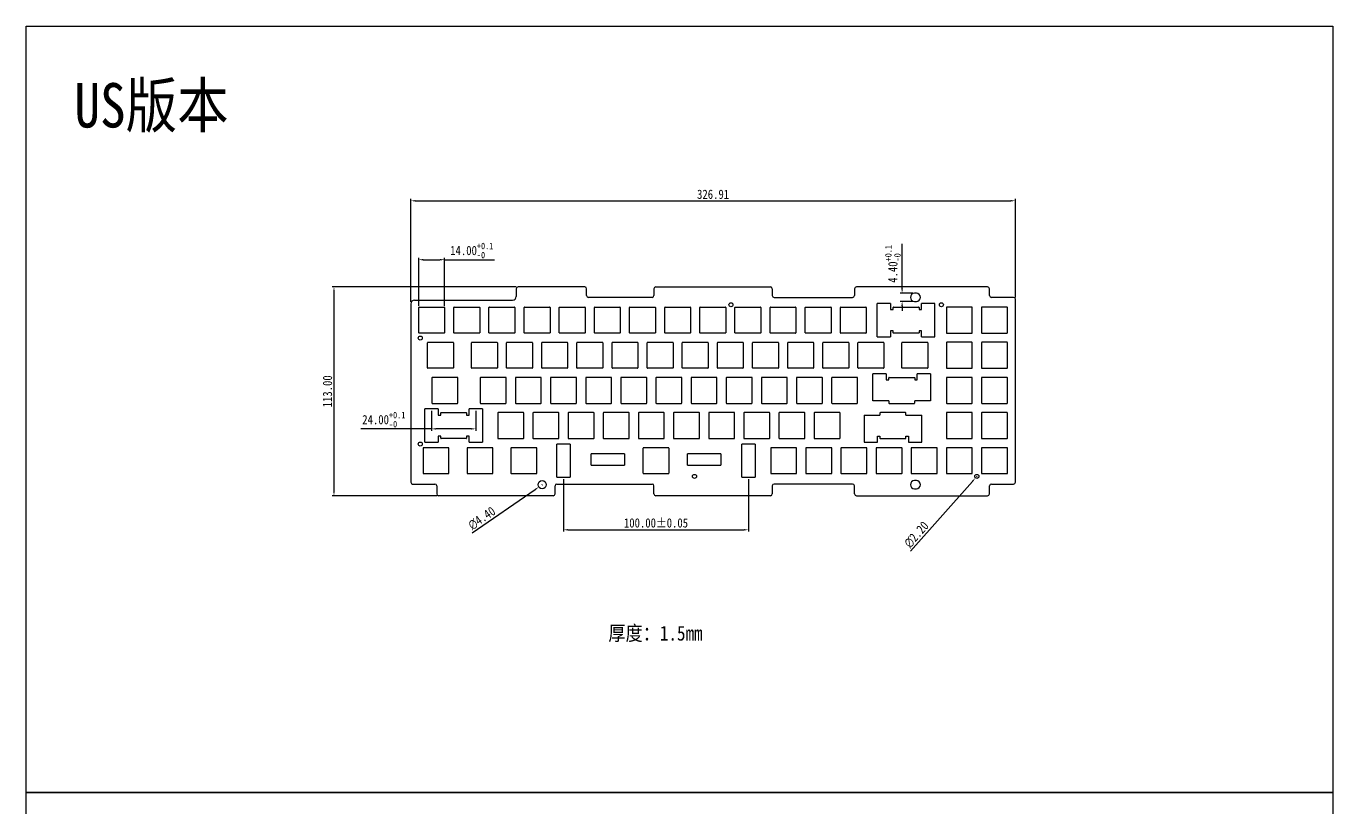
# Model space of a CAD drawing. Header units: millimetres. Extents: x -656 to 50, y -530 to 299.
# Drawn here: x -656 to 50, y -124 to 299 of the extents above; entities that cross this region are included whole.
import ezdxf

# ---------------------------------------------------------------- set-up
doc = ezdxf.new("R2010")
doc.units = ezdxf.units.MM
doc.header["$LTSCALE"] = 16.335
doc.header["$PDMODE"] = 3
doc.header["$PDSIZE"] = 8
doc.layers.get('0').update_dxf_attribs({"linetype": 'CONTINUOUS'})
doc.layers.get('Defpoints').update_dxf_attribs({"linetype": 'CONTINUOUS'})
doc.layers.add('产品图形', color=7, linetype='CONTINUOUS')
doc.layers.add('标注尺寸', color=2, linetype='CONTINUOUS')
doc.styles.get("Standard").update_dxf_attribs({"font": '', "width": 0.85, "height": 5})
doc.styles.get('STANDARD').set_extended_font_data('SimSun')
doc.dimstyles.get("Standard").update_dxf_attribs({"dimtxt": 5, "dimasz": 2.5, "dimexe": 1, "dimexo": 1, "dimgap": 1, "dimtad": 1, "dimzin": 1, "dimdsep": 46, "dimtxsty": 'STANDARD', "dimcen": 0.09, "dimadec": 0, "dimazin": 2, "dimtp": 0.01, "dimtm": 0.01, "dimtfac": 1, "dimtofl": 0, "dimtmove": 0, "dimatfit": 3, "dimfxl": 1, "dimtolj": 1, "dimarcsym": 0})

# ---------------------------------------------------------------- blocks, each defined once
blk = doc.blocks.new('*D3')
at = {"layer": 'Defpoints', "color": 0}
for p in [(-121.23, 204.61), (-448.14, 148.88), (-121.23, 151.38)]:
    blk.add_point(p, dxfattribs=at)
at = {"layer": '标注尺寸', "color": 0, "lineweight": -2}
for p, q in [((-448.14, 149.88), (-448.14, 205.61)), ((-121.23, 152.38), (-121.23, 205.61)), ((-445.64, 204.61), (-123.73, 204.61))]:
    blk.add_line(p, q, dxfattribs=at)
at = {"layer": '标注尺寸', "color": 0}
for points in [[(-445.64, 205.02), (-445.64, 204.19), (-448.14, 204.61)], [(-123.73, 205.02), (-123.73, 204.19), (-121.23, 204.61)]]:
    blk.add_solid(points, dxfattribs=at)
at = {"layer": '标注尺寸', "color": 0, "insert": (-284.68, 208.11), "char_height": 5, "attachment_point": 5}
blk.add_mtext('\\A1;326.91', dxfattribs=at)
blk = doc.blocks.new('*D4')
at = {"layer": 'Defpoints', "color": 0}
for p in [(-390.1, 158.08), (-489.67, 45.08), (-433.1, 45.08)]:
    blk.add_point(p, dxfattribs=at)
at = {"layer": '标注尺寸', "color": 0, "lineweight": -2}
for p, q in [((-391.1, 158.08), (-490.67, 158.08)), ((-489.67, 155.58), (-489.67, 47.58)), ((-434.1, 45.08), (-490.67, 45.08))]:
    blk.add_line(p, q, dxfattribs=at)
at = {"layer": '标注尺寸', "color": 0}
for points in [[(-490.09, 155.58), (-489.25, 155.58), (-489.67, 158.08)], [(-490.09, 47.58), (-489.25, 47.58), (-489.67, 45.08)]]:
    blk.add_solid(points, dxfattribs=at)
at = {"layer": '标注尺寸', "color": 0, "insert": (-493.17, 101.58), "char_height": 5, "attachment_point": 5, "rotation": 90}
blk.add_mtext('\\A1;113.00', dxfattribs=at)
blk = doc.blocks.new('*D5')
at = {"layer": 'Defpoints', "color": 0}
for p in [(-429.87, 172.74), (-443.87, 146.88), (-429.87, 146.88)]:
    blk.add_point(p, dxfattribs=at)
at = {"layer": '标注尺寸', "color": 0, "lineweight": -2}
for p, q in [((-443.87, 147.88), (-443.87, 173.74)), ((-441.37, 172.74), (-432.37, 172.74)), ((-429.87, 147.88), (-429.87, 173.74)), ((-429.87, 172.74), (-402.97, 172.74))]:
    blk.add_line(p, q, dxfattribs=at)
at = {"layer": '标注尺寸', "color": 0}
for points in [[(-441.37, 173.16), (-441.37, 172.32), (-443.87, 172.74)], [(-432.37, 173.16), (-432.37, 172.32), (-429.87, 172.74)]]:
    blk.add_solid(points, dxfattribs=at)
at = {"layer": '标注尺寸', "color": 0, "insert": (-415.17, 177.74), "char_height": 5, "attachment_point": 5}
blk.add_mtext('\\A1;14.00{\\H0.7x;\\S+0.1^ -0;}', dxfattribs=at)
blk = doc.blocks.new('*D6')
at = {"layer": 'Defpoints', "color": 0}
for p in [(-436.97, 92.08), (-412.97, 92.08), (-412.97, 81.27)]:
    blk.add_point(p, dxfattribs=at)
at = {"layer": '标注尺寸', "color": 0, "lineweight": -2}
for p, q in [((-436.97, 91.08), (-436.97, 80.27)), ((-412.97, 91.08), (-412.97, 80.27)), ((-436.97, 81.27), (-475.12, 81.27)), ((-415.47, 81.27), (-434.47, 81.27))]:
    blk.add_line(p, q, dxfattribs=at)
at = {"layer": '标注尺寸', "color": 0}
for points in [[(-434.47, 81.69), (-434.47, 80.86), (-436.97, 81.27)], [(-415.47, 81.69), (-415.47, 80.86), (-412.97, 81.27)]]:
    blk.add_solid(points, dxfattribs=at)
at = {"layer": '标注尺寸', "color": 0, "insert": (-462.73, 86.28), "char_height": 5, "attachment_point": 5}
blk.add_mtext('\\A1;24.00{\\H0.7x;\\S+0.1^ -0;}', dxfattribs=at)
blk = doc.blocks.new('*D7')
at = {"layer": 'Defpoints', "color": 0}
for p in [(-182.48, 150.18), (-175.76, 154.58), (-175.76, 150.18)]:
    blk.add_point(p, dxfattribs=at)
at = {"layer": '标注尺寸', "color": 0, "lineweight": -2}
for p, q in [((-182.48, 157.08), (-182.48, 181.41)), ((-176.76, 154.58), (-183.48, 154.58)), ((-176.76, 150.18), (-183.48, 150.18)), ((-182.48, 147.68), (-182.48, 145.18))]:
    blk.add_line(p, q, dxfattribs=at)
at = {"layer": '标注尺寸', "color": 0}
for points in [[(-182.9, 157.08), (-182.07, 157.08), (-182.48, 154.58)], [(-182.9, 147.68), (-182.07, 147.68), (-182.48, 150.18)]]:
    blk.add_solid(points, dxfattribs=at)
at = {"layer": '标注尺寸', "color": 0, "insert": (-187.49, 170.49), "char_height": 5, "attachment_point": 5, "rotation": 90}
blk.add_mtext('\\A1;4.40{\\H0.7x;\\S+0.1^ -0;}', dxfattribs=at)
blk = doc.blocks.new('*D8')
at = {"layer": 'Defpoints', "color": 0}
for p in [(-365.56, 55.08), (-265.56, 55.08), (-265.56, 26.69)]:
    blk.add_point(p, dxfattribs=at)
at = {"layer": '标注尺寸', "color": 0, "lineweight": -2}
for p, q in [((-365.56, 54.08), (-365.56, 25.69)), ((-265.56, 54.08), (-265.56, 25.69)), ((-363.06, 26.69), (-268.06, 26.69))]:
    blk.add_line(p, q, dxfattribs=at)
at = {"layer": '标注尺寸', "color": 0}
for points in [[(-363.06, 27.11), (-363.06, 26.28), (-365.56, 26.69)], [(-268.06, 27.11), (-268.06, 26.28), (-265.56, 26.69)]]:
    blk.add_solid(points, dxfattribs=at)
at = {"layer": '标注尺寸', "color": 0, "insert": (-315.56, 30.39), "char_height": 5, "attachment_point": 5}
blk.add_mtext('\\A1;100.00%%P0.05', dxfattribs=at)
blk = doc.blocks.new('*D9')
at = {"layer": 'Defpoints', "color": 0}
for p in [(-378.92, 49.83), (-375.29, 52.32)]:
    blk.add_point(p, dxfattribs=at)
at = {"layer": '标注尺寸', "color": 0, "lineweight": -2}
for p, q in [((-377.19, 51.08), (-377.01, 51.08)), ((-377.1, 50.99), (-377.1, 51.17)), ((-415.03, 25.08), (-380.98, 48.42))]:
    blk.add_line(p, q, dxfattribs=at)
at = {"layer": '标注尺寸', "color": 0}
blk.add_solid([(-381.22, 48.76), (-380.75, 48.07), (-378.92, 49.83)], dxfattribs=at)
at = {"layer": '标注尺寸', "color": 0, "insert": (-409.71, 32.97), "char_height": 5, "attachment_point": 5, "rotation": 34.42858}
blk.add_mtext('\\A1;{\\fGulim|b0|i0|c129|p0;∅}4.40', dxfattribs=at)
blk = doc.blocks.new('*D11')
at = {"layer": 'Defpoints', "color": 0}
for p in [(-142.81, 54.75), (-141.35, 56.4)]:
    blk.add_point(p, dxfattribs=at)
at = {"layer": '标注尺寸', "color": 0, "lineweight": -2}
for p, q in [((-177.98, 15.21), (-144.47, 52.88)), ((-142.17, 55.58), (-141.99, 55.58)), ((-142.08, 55.49), (-142.08, 55.67))]:
    blk.add_line(p, q, dxfattribs=at)
at = {"layer": '标注尺寸', "color": 0}
blk.add_solid([(-144.78, 53.16), (-144.16, 52.61), (-142.81, 54.75)], dxfattribs=at)
at = {"layer": '标注尺寸', "color": 0, "insert": (-174.71, 24.15), "char_height": 5, "attachment_point": 5, "rotation": 48.35363}
blk.add_mtext('\\A1;{\\fGulim|b0|i0|c129|p0;∅}2.20', dxfattribs=at)

msp = doc.modelspace()

# ---------------------------------------------------------------- linework, layer by layer
at = {"color": 7, "linetype": 'Continuous'}
for p, q in [((-391.105, 157.075), (-391.105, 152.875)), ((-354.105, 158.075), (-390.105, 158.075)), ((-353.105, 153.375), (-353.105, 157.075)), ((-316.673, 157.075), (-316.673, 153.375)), ((-315.673, 158.075), (-253.673, 158.075)), ((-252.673, 157.075), (-252.673, 153.375)), ((-208.23, 157.075), (-208.23, 153.375)), ((-136.23, 158.075), (-207.23, 158.075)), ((-135.23, 153.375), (-135.23, 157.075)), ((-448.136, 148.875), (-448.136, 52.405)), ((-446.136, 150.875), (-393.105, 150.875)), ((-317.673, 152.375), (-352.105, 152.375)), ((-251.673, 152.375), (-209.23, 152.375)), ((-188.745, 149.075), (-195.945, 149.075)), ((-195.945, 131.075), (-195.945, 149.075)), ((-188.745, 149.075), (-188.745, 145.775)), ((-174.765, 154.575), (-175.765, 154.575)), ((-175.765, 150.175), (-174.765, 150.175)), ((-164.745, 149.075), (-171.945, 149.075)), ((-171.945, 145.775), (-171.945, 149.075)), ((-164.745, 131.075), (-164.745, 149.075)), ((-122.23, 152.375), (-134.23, 152.375)), ((-121.23, 52.405), (-121.23, 151.375)), ((-443.87, 133.275), (-443.87, 146.875)), ((-443.67, 147.075), (-430.07, 147.075)), ((-429.87, 146.875), (-429.87, 133.275)), ((-424.87, 133.275), (-424.87, 146.875)), ((-424.67, 147.075), (-411.07, 147.075)), ((-410.87, 146.875), (-410.87, 133.275)), ((-405.87, 133.275), (-405.87, 146.875)), ((-405.67, 147.075), (-392.07, 147.075)), ((-391.87, 146.875), (-391.87, 133.275)), ((-386.87, 133.275), (-386.87, 146.875)), ((-386.67, 147.075), (-373.07, 147.075)), ((-372.87, 146.875), (-372.87, 133.275)), ((-367.87, 133.275), (-367.87, 146.875)), ((-367.67, 147.075), (-354.07, 147.075)), ((-353.87, 146.875), (-353.87, 133.275)), ((-348.87, 133.275), (-348.87, 146.875)), ((-348.67, 147.075), (-335.07, 147.075)), ((-334.87, 146.875), (-334.87, 133.275)), ((-329.87, 133.275), (-329.87, 146.875)), ((-329.67, 147.075), (-316.07, 147.075)), ((-315.87, 146.875), (-315.87, 133.275)), ((-310.87, 133.275), (-310.87, 146.875)), ((-310.67, 147.075), (-297.07, 147.075)), ((-296.87, 146.875), (-296.87, 133.275)), ((-291.87, 133.275), (-291.87, 146.875)), ((-291.67, 147.075), (-278.07, 147.075)), ((-277.87, 146.875), (-277.87, 133.275)), ((-272.87, 133.275), (-272.87, 146.875)), ((-272.67, 147.075), (-259.07, 147.075)), ((-258.87, 146.875), (-258.87, 133.275)), ((-253.87, 133.275), (-253.87, 146.875)), ((-253.67, 147.075), (-240.07, 147.075)), ((-239.87, 146.875), (-239.87, 133.275)), ((-234.87, 133.275), (-234.87, 146.875)), ((-234.67, 147.075), (-221.07, 147.075)), ((-220.87, 146.875), (-220.87, 133.275)), ((-215.87, 133.275), (-215.87, 146.875)), ((-215.67, 147.075), (-202.07, 147.075)), ((-201.87, 146.875), (-201.87, 133.275)), ((-188.745, 145.775), (-187.345, 145.775)), ((-187.345, 145.775), (-187.345, 146.875)), ((-187.145, 147.075), (-173.545, 147.075)), ((-173.345, 146.875), (-173.345, 145.775)), ((-173.345, 145.775), (-171.945, 145.775)), ((-158.54, 146.875), (-158.54, 133.275)), ((-144.74, 147.075), (-158.34, 147.075)), ((-144.54, 133.275), (-144.54, 146.875)), ((-139.54, 146.875), (-139.54, 133.275)), ((-125.74, 147.075), (-139.34, 147.075)), ((-125.54, 133.275), (-125.54, 146.875)), ((-187.345, 134.375), (-188.745, 134.375)), ((-188.745, 134.375), (-188.745, 131.075)), ((-187.345, 133.275), (-187.345, 134.375)), ((-171.945, 134.375), (-173.345, 134.375)), ((-173.345, 134.375), (-173.345, 133.275)), ((-171.945, 131.075), (-171.945, 134.375)), ((-430.07, 133.075), (-443.67, 133.075)), ((-439.105, 114.275), (-439.105, 127.875)), ((-438.905, 128.075), (-425.305, 128.075)), ((-425.105, 127.875), (-425.105, 114.275)), ((-411.07, 133.075), (-424.67, 133.075)), ((-415.34, 114.275), (-415.34, 127.875)), ((-415.14, 128.075), (-401.54, 128.075)), ((-392.07, 133.075), (-405.67, 133.075)), ((-401.34, 127.875), (-401.34, 114.275)), ((-396.34, 114.275), (-396.34, 127.875)), ((-396.14, 128.075), (-382.54, 128.075)), ((-373.07, 133.075), (-386.67, 133.075)), ((-382.34, 127.875), (-382.34, 114.275)), ((-377.34, 114.275), (-377.34, 127.875)), ((-377.14, 128.075), (-363.54, 128.075)), ((-354.07, 133.075), (-367.67, 133.075)), ((-363.34, 127.875), (-363.34, 114.275)), ((-358.34, 114.275), (-358.34, 127.875)), ((-358.14, 128.075), (-344.54, 128.075)), ((-335.07, 133.075), (-348.67, 133.075)), ((-344.34, 127.875), (-344.34, 114.275)), ((-339.34, 114.275), (-339.34, 127.875)), ((-339.14, 128.075), (-325.54, 128.075)), ((-316.07, 133.075), (-329.67, 133.075)), ((-325.34, 127.875), (-325.34, 114.275)), ((-320.34, 114.275), (-320.34, 127.875)), ((-320.14, 128.075), (-306.54, 128.075)), ((-297.07, 133.075), (-310.67, 133.075)), ((-306.34, 127.875), (-306.34, 114.275)), ((-301.34, 114.275), (-301.34, 127.875)), ((-301.14, 128.075), (-287.54, 128.075)), ((-278.07, 133.075), (-291.67, 133.075)), ((-287.34, 127.875), (-287.34, 114.275)), ((-282.34, 114.275), (-282.34, 127.875)), ((-282.14, 128.075), (-268.54, 128.075)), ((-259.07, 133.075), (-272.67, 133.075)), ((-268.34, 127.875), (-268.34, 114.275)), ((-263.34, 114.275), (-263.34, 127.875)), ((-263.14, 128.075), (-249.54, 128.075)), ((-240.07, 133.075), (-253.67, 133.075)), ((-249.34, 127.875), (-249.34, 114.275)), ((-244.34, 114.275), (-244.34, 127.875)), ((-244.14, 128.075), (-230.54, 128.075)), ((-221.07, 133.075), (-234.67, 133.075)), ((-230.34, 127.875), (-230.34, 114.275)), ((-225.34, 114.275), (-225.34, 127.875)), ((-225.14, 128.075), (-211.54, 128.075)), ((-202.07, 133.075), (-215.67, 133.075)), ((-211.34, 127.875), (-211.34, 114.275)), ((-206.34, 114.275), (-206.34, 127.875)), ((-206.14, 128.075), (-192.54, 128.075)), ((-195.945, 131.075), (-188.745, 131.075)), ((-192.34, 127.875), (-192.34, 114.275)), ((-173.545, 133.075), (-187.145, 133.075)), ((-182.575, 114.275), (-182.575, 127.875)), ((-182.375, 128.075), (-168.775, 128.075)), ((-171.945, 131.075), (-164.745, 131.075)), ((-168.575, 127.875), (-168.575, 114.275)), ((-158.54, 127.875), (-158.54, 114.275)), ((-158.34, 133.075), (-144.74, 133.075)), ((-144.74, 128.075), (-158.34, 128.075)), ((-144.54, 114.275), (-144.54, 127.875)), ((-139.54, 127.875), (-139.54, 114.275)), ((-139.34, 133.075), (-125.74, 133.075)), ((-125.74, 128.075), (-139.34, 128.075)), ((-125.54, 114.275), (-125.54, 127.875)), ((-425.305, 114.075), (-438.905, 114.075)), ((-401.54, 114.075), (-415.14, 114.075)), ((-382.54, 114.075), (-396.14, 114.075)), ((-363.54, 114.075), (-377.14, 114.075)), ((-344.54, 114.075), (-358.14, 114.075)), ((-325.54, 114.075), (-339.14, 114.075)), ((-306.54, 114.075), (-320.14, 114.075)), ((-287.54, 114.075), (-301.14, 114.075)), ((-268.54, 114.075), (-282.14, 114.075)), ((-249.54, 114.075), (-263.14, 114.075)), ((-230.54, 114.075), (-244.14, 114.075)), ((-211.54, 114.075), (-225.14, 114.075)), ((-192.54, 114.075), (-206.14, 114.075)), ((-168.775, 114.075), (-182.375, 114.075)), ((-158.34, 114.075), (-144.74, 114.075)), ((-139.34, 114.075), (-125.74, 114.075)), ((-436.72, 108.875), (-436.72, 95.275)), ((-422.92, 109.075), (-436.52, 109.075)), ((-422.72, 95.275), (-422.72, 108.875)), ((-410.575, 108.875), (-410.575, 95.275)), ((-396.775, 109.075), (-410.375, 109.075)), ((-396.575, 95.275), (-396.575, 108.875)), ((-391.575, 108.875), (-391.575, 95.275)), ((-377.775, 109.075), (-391.375, 109.075)), ((-377.575, 95.275), (-377.575, 108.875)), ((-372.575, 108.875), (-372.575, 95.275)), ((-358.775, 109.075), (-372.375, 109.075)), ((-358.575, 95.275), (-358.575, 108.875)), ((-353.575, 108.875), (-353.575, 95.275)), ((-339.775, 109.075), (-353.375, 109.075)), ((-339.575, 95.275), (-339.575, 108.875)), ((-334.575, 108.875), (-334.575, 95.275)), ((-320.775, 109.075), (-334.375, 109.075)), ((-320.575, 95.275), (-320.575, 108.875)), ((-315.575, 108.875), (-315.575, 95.275)), ((-301.775, 109.075), (-315.375, 109.075)), ((-301.575, 95.275), (-301.575, 108.875)), ((-296.575, 108.875), (-296.575, 95.275)), ((-282.775, 109.075), (-296.375, 109.075)), ((-282.575, 95.275), (-282.575, 108.875)), ((-277.575, 108.875), (-277.575, 95.275)), ((-263.775, 109.075), (-277.375, 109.075)), ((-263.575, 95.275), (-263.575, 108.875)), ((-258.575, 108.875), (-258.575, 95.275)), ((-244.775, 109.075), (-258.375, 109.075)), ((-244.575, 95.275), (-244.575, 108.875)), ((-239.575, 108.875), (-239.575, 95.275)), ((-225.775, 109.075), (-239.375, 109.075)), ((-225.575, 95.275), (-225.575, 108.875)), ((-220.575, 108.875), (-220.575, 95.275)), ((-206.775, 109.075), (-220.375, 109.075)), ((-206.575, 95.275), (-206.575, 108.875)), ((-191.07, 111.075), (-198.27, 111.075)), ((-198.27, 96.375), (-198.27, 111.075)), ((-191.07, 111.075), (-191.07, 107.775)), ((-191.07, 107.775), (-189.67, 107.775)), ((-189.67, 107.775), (-189.67, 108.875)), ((-189.47, 109.075), (-175.87, 109.075)), ((-175.67, 108.875), (-175.67, 107.775)), ((-175.67, 107.775), (-174.27, 107.775)), ((-167.07, 111.075), (-174.27, 111.075)), ((-174.27, 107.775), (-174.27, 111.075)), ((-167.07, 111.075), (-167.07, 96.375)), ((-158.54, 108.875), (-158.54, 95.275)), ((-144.74, 109.075), (-158.34, 109.075)), ((-144.54, 95.275), (-144.54, 108.875)), ((-139.54, 108.875), (-139.54, 95.275)), ((-125.74, 109.075), (-139.34, 109.075)), ((-125.54, 95.275), (-125.54, 108.875)), ((-440.57, 74.075), (-440.57, 92.075)), ((-433.37, 92.075), (-440.57, 92.075)), ((-436.52, 95.075), (-422.92, 95.075)), ((-433.37, 92.075), (-433.37, 88.775)), ((-416.57, 88.775), (-416.57, 92.075)), ((-409.37, 92.075), (-416.57, 92.075)), ((-410.375, 95.075), (-396.775, 95.075)), ((-409.37, 92.075), (-409.37, 74.075)), ((-391.375, 95.075), (-377.775, 95.075)), ((-372.375, 95.075), (-358.775, 95.075)), ((-353.375, 95.075), (-339.775, 95.075)), ((-334.375, 95.075), (-320.775, 95.075)), ((-315.375, 95.075), (-301.775, 95.075)), ((-296.375, 95.075), (-282.775, 95.075)), ((-277.375, 95.075), (-263.775, 95.075)), ((-258.375, 95.075), (-244.775, 95.075)), ((-239.375, 95.075), (-225.775, 95.075)), ((-220.375, 95.075), (-206.775, 95.075)), ((-189.67, 96.375), (-198.27, 96.375)), ((-189.67, 96.375), (-189.67, 95.275)), ((-189.47, 95.075), (-175.87, 95.075)), ((-167.07, 96.375), (-175.67, 96.375)), ((-175.67, 95.275), (-175.67, 96.375)), ((-158.34, 95.075), (-144.74, 95.075)), ((-139.34, 95.075), (-125.74, 95.075)), ((-433.37, 88.775), (-431.97, 88.775)), ((-431.97, 88.775), (-431.97, 89.875)), ((-431.77, 90.075), (-418.17, 90.075)), ((-417.97, 89.875), (-417.97, 88.775)), ((-417.97, 88.775), (-416.57, 88.775)), ((-401.065, 89.875), (-401.065, 76.275)), ((-387.265, 90.075), (-400.865, 90.075)), ((-387.065, 76.275), (-387.065, 89.875)), ((-382.065, 89.875), (-382.065, 76.275)), ((-368.265, 90.075), (-381.865, 90.075)), ((-368.065, 76.275), (-368.065, 89.875)), ((-363.065, 89.875), (-363.065, 76.275)), ((-349.265, 90.075), (-362.865, 90.075)), ((-349.065, 76.275), (-349.065, 89.875)), ((-344.065, 89.875), (-344.065, 76.275)), ((-330.265, 90.075), (-343.865, 90.075)), ((-330.065, 76.275), (-330.065, 89.875)), ((-325.065, 89.875), (-325.065, 76.275)), ((-311.265, 90.075), (-324.865, 90.075)), ((-311.065, 76.275), (-311.065, 89.875)), ((-306.065, 89.875), (-306.065, 76.275)), ((-292.265, 90.075), (-305.865, 90.075)), ((-292.065, 76.275), (-292.065, 89.875)), ((-287.065, 89.875), (-287.065, 76.275)), ((-273.265, 90.075), (-286.865, 90.075)), ((-273.065, 76.275), (-273.065, 89.875)), ((-268.065, 89.875), (-268.065, 76.275)), ((-254.265, 90.075), (-267.865, 90.075)), ((-254.065, 76.275), (-254.065, 89.875)), ((-249.065, 89.875), (-249.065, 76.275)), ((-235.265, 90.075), (-248.865, 90.075)), ((-235.065, 76.275), (-235.065, 89.875)), ((-230.065, 89.875), (-230.065, 76.275)), ((-216.265, 90.075), (-229.865, 90.075)), ((-216.065, 76.275), (-216.065, 89.875)), ((-203.04, 88.775), (-194.44, 88.775)), ((-203.04, 88.775), (-203.04, 74.075)), ((-194.44, 89.875), (-194.44, 88.775)), ((-180.64, 90.075), (-194.24, 90.075)), ((-180.44, 88.775), (-180.44, 89.875)), ((-180.44, 88.775), (-171.84, 88.775)), ((-171.84, 74.075), (-171.84, 88.775)), ((-158.54, 89.875), (-158.54, 76.275)), ((-144.74, 90.075), (-158.34, 90.075)), ((-144.54, 76.275), (-144.54, 89.875)), ((-139.54, 89.875), (-139.54, 76.275)), ((-125.74, 90.075), (-139.34, 90.075)), ((-125.54, 76.275), (-125.54, 89.875)), ((-441.5, 70.875), (-441.5, 57.275)), ((-427.7, 71.075), (-441.3, 71.075)), ((-440.57, 74.075), (-433.37, 74.075)), ((-433.37, 77.375), (-433.37, 74.075)), ((-431.97, 77.375), (-433.37, 77.375)), ((-431.97, 76.275), (-431.97, 77.375)), ((-418.17, 76.075), (-431.77, 76.075)), ((-427.5, 57.275), (-427.5, 70.875)), ((-417.97, 77.375), (-417.97, 76.275)), ((-416.57, 77.375), (-417.97, 77.375)), ((-417.735, 70.875), (-417.735, 57.275)), ((-403.935, 71.075), (-417.535, 71.075)), ((-416.57, 74.075), (-416.57, 77.375)), ((-416.57, 74.075), (-409.37, 74.075)), ((-403.735, 57.275), (-403.735, 70.875)), ((-400.865, 76.075), (-387.265, 76.075)), ((-393.97, 70.875), (-393.97, 57.275)), ((-380.17, 71.075), (-393.77, 71.075)), ((-381.865, 76.075), (-368.265, 76.075)), ((-379.97, 57.275), (-379.97, 70.875)), ((-369.165, 55.075), (-369.165, 73.075)), ((-361.965, 73.075), (-369.165, 73.075)), ((-362.865, 76.075), (-349.265, 76.075)), ((-361.965, 73.075), (-361.965, 55.075)), ((-343.865, 76.075), (-330.265, 76.075)), ((-324.865, 76.075), (-311.265, 76.075)), ((-322.565, 57.275), (-322.565, 70.875)), ((-308.765, 71.075), (-322.365, 71.075)), ((-308.565, 70.875), (-308.565, 57.275)), ((-305.865, 76.075), (-292.265, 76.075)), ((-286.865, 76.075), (-273.265, 76.075)), ((-261.965, 73.075), (-269.165, 73.075)), ((-269.165, 55.075), (-269.165, 73.075)), ((-267.865, 76.075), (-254.265, 76.075)), ((-261.965, 73.075), (-261.965, 55.075)), ((-253.54, 70.875), (-253.54, 57.275)), ((-239.74, 71.075), (-253.34, 71.075)), ((-248.865, 76.075), (-235.265, 76.075)), ((-239.54, 57.275), (-239.54, 70.875)), ((-234.54, 70.875), (-234.54, 57.275)), ((-220.74, 71.075), (-234.34, 71.075)), ((-229.865, 76.075), (-216.265, 76.075)), ((-220.54, 57.275), (-220.54, 70.875)), ((-215.54, 70.875), (-215.54, 57.275)), ((-201.74, 71.075), (-215.34, 71.075)), ((-203.04, 74.075), (-195.84, 74.075)), ((-201.54, 57.275), (-201.54, 70.875)), ((-196.54, 70.875), (-196.54, 57.275)), ((-182.74, 71.075), (-196.34, 71.075)), ((-195.84, 77.375), (-194.44, 77.375)), ((-195.84, 74.075), (-195.84, 77.375)), ((-194.44, 77.375), (-194.44, 76.275)), ((-194.24, 76.075), (-180.64, 76.075)), ((-182.54, 57.275), (-182.54, 70.875)), ((-180.44, 77.375), (-179.04, 77.375)), ((-180.44, 76.275), (-180.44, 77.375)), ((-179.04, 77.375), (-179.04, 74.075)), ((-179.04, 74.075), (-171.84, 74.075)), ((-177.54, 70.875), (-177.54, 57.275)), ((-163.74, 71.075), (-177.34, 71.075)), ((-163.54, 57.275), (-163.54, 70.875)), ((-158.54, 70.875), (-158.54, 57.275)), ((-158.34, 76.075), (-144.74, 76.075)), ((-144.74, 71.075), (-158.34, 71.075)), ((-144.54, 57.275), (-144.54, 70.875)), ((-139.54, 70.875), (-139.54, 57.275)), ((-139.34, 76.075), (-125.74, 76.075)), ((-125.74, 71.075), (-139.34, 71.075)), ((-125.54, 57.275), (-125.54, 70.875)), ((-350.565, 61.575), (-350.565, 67.825)), ((-332.565, 67.825), (-350.565, 67.825)), ((-332.565, 67.825), (-332.565, 61.575)), ((-280.565, 67.825), (-298.565, 67.825)), ((-298.565, 61.575), (-298.565, 67.825)), ((-280.565, 67.825), (-280.565, 61.575)), ((-441.3, 57.075), (-427.7, 57.075)), ((-417.535, 57.075), (-403.935, 57.075)), ((-393.77, 57.075), (-380.17, 57.075)), ((-350.565, 61.575), (-332.565, 61.575)), ((-322.365, 57.075), (-308.765, 57.075)), ((-298.565, 61.575), (-280.565, 61.575)), ((-253.34, 57.075), (-239.74, 57.075)), ((-234.34, 57.075), (-220.74, 57.075)), ((-215.34, 57.075), (-201.74, 57.075)), ((-196.34, 57.075), (-182.74, 57.075)), ((-177.34, 57.075), (-163.74, 57.075)), ((-158.34, 57.075), (-144.74, 57.075)), ((-139.34, 57.075), (-125.74, 57.075)), ((-447.136, 51.405), (-435.105, 51.405)), ((-434.105, 50.405), (-434.105, 46.075)), ((-370.105, 46.075), (-370.105, 50.405)), ((-369.165, 55.075), (-361.965, 55.075)), ((-369.105, 51.405), (-317.673, 51.405)), ((-316.673, 46.075), (-316.673, 50.405)), ((-269.165, 55.075), (-261.965, 55.075)), ((-252.673, 50.405), (-252.673, 46.075)), ((-209.23, 51.405), (-251.673, 51.405)), ((-208.23, 46.075), (-208.23, 50.405)), ((-174.765, 53.275), (-175.765, 53.275)), ((-135.23, 46.075), (-135.23, 50.405)), ((-134.23, 51.405), (-122.23, 51.405)), ((-371.105, 45.075), (-433.105, 45.075)), ((-253.673, 45.075), (-315.673, 45.075)), ((-207.23, 45.075), (-136.23, 45.075)), ((-175.765, 48.875), (-174.765, 48.875))]:
    msp.add_line(p, q, dxfattribs=at)
msp.add_circle((-377.105, 51.075), 2.2, dxfattribs=at)
for centre, radius, start, end in [((-390.105, 157.075), 1, 90, 180), ((-354.105, 157.075), 1, 0, 90), ((-315.673, 157.075), 1, 90, 180), ((-253.673, 157.075), 1, 0, 90), ((-207.23, 157.075), 1, 90, 180), ((-136.23, 157.075), 1, 0, 90), ((-446.136, 148.875), 2, 90, 180), ((-393.105, 152.875), 2, 270, 0), ((-352.105, 153.375), 1, 180, 270), ((-317.673, 153.375), 1, 270, 0), ((-251.673, 153.375), 1, 180, 270), ((-209.23, 153.375), 1, 270, 0), ((-175.765, 152.375), 2.2, 90, 270), ((-174.765, 152.375), 2.2, 270, 90), ((-134.23, 153.375), 1, 180, 270), ((-122.23, 151.375), 1, 0, 90), ((-443.67, 146.875), 0.2, 90, 180), ((-430.07, 146.875), 0.2, 0, 90), ((-424.67, 146.875), 0.2, 90, 180.000001), ((-411.07, 146.875), 0.2, 359.999994, 90), ((-405.67, 146.875), 0.2, 90, 180), ((-392.07, 146.875), 0.2, 360, 90), ((-386.67, 146.875), 0.2, 90, 180.000001), ((-373.07, 146.875), 0.2, 360, 90), ((-367.67, 146.875), 0.2, 90, 180.000001), ((-354.07, 146.875), 0.2, 359.999994, 90), ((-348.67, 146.875), 0.2, 90, 180), ((-335.07, 146.875), 0.2, 360, 90), ((-329.67, 146.875), 0.2, 90, 180.000001), ((-316.07, 146.875), 0.2, 360, 90), ((-310.67, 146.875), 0.2, 90, 180), ((-297.07, 146.875), 0.2, 359.999994, 90), ((-291.67, 146.875), 0.2, 90, 180), ((-278.07, 146.875), 0.2, 0, 90), ((-272.67, 146.875), 0.2, 90, 180.000001), ((-259.07, 146.875), 0.2, 359.999994, 90), ((-253.67, 146.875), 0.2, 90, 180), ((-240.07, 146.875), 0.2, 359.999994, 90), ((-234.67, 146.875), 0.2, 90, 180), ((-221.07, 146.875), 0.2, 0, 90), ((-215.67, 146.875), 0.2, 90, 180.000001), ((-202.07, 146.875), 0.2, 359.999994, 90), ((-187.145, 146.875), 0.2, 90, 180), ((-173.545, 146.875), 0.2, 0, 90), ((-158.34, 146.875), 0.2, 90, 180.000004), ((-144.74, 146.875), 0.2, 359.999991, 90), ((-139.34, 146.875), 0.2, 90, 180.000004), ((-125.74, 146.875), 0.2, 359.999991, 90), ((-443.67, 133.275), 0.2, 180, 270), ((-438.905, 127.875), 0.2, 89.99999, 180), ((-430.07, 133.275), 0.2, 270, 360), ((-425.305, 127.875), 0.2, 360, 90.000007), ((-424.67, 133.275), 0.2, 179.999994, 270), ((-415.14, 127.875), 0.2, 89.99999, 180.000001), ((-411.07, 133.275), 0.2, 270, 0.000001), ((-405.67, 133.275), 0.2, 180, 270), ((-401.54, 127.875), 0.2, 359.999994, 90.000007), ((-396.14, 127.875), 0.2, 89.99999, 180), ((-392.07, 133.275), 0.2, 270, 0), ((-386.67, 133.275), 0.2, 179.999994, 270), ((-382.54, 127.875), 0.2, 0, 90.000007), ((-377.14, 127.875), 0.2, 89.99999, 180.000001), ((-373.07, 133.275), 0.2, 270, 0), ((-367.67, 133.275), 0.2, 179.999994, 270), ((-363.54, 127.875), 0.2, 360, 90.000007), ((-358.14, 127.875), 0.2, 89.99999, 180.000001), ((-354.07, 133.275), 0.2, 270, 0.000001), ((-348.67, 133.275), 0.2, 180, 270), ((-344.54, 127.875), 0.2, 359.999994, 90.000007), ((-339.14, 127.875), 0.2, 89.99999, 180), ((-335.07, 133.275), 0.2, 270, 0), ((-329.67, 133.275), 0.2, 179.999994, 270), ((-325.54, 127.875), 0.2, 360, 90.000007), ((-320.14, 127.875), 0.2, 89.99999, 180.000001), ((-316.07, 133.275), 0.2, 270, 0), ((-310.67, 133.275), 0.2, 180, 270), ((-306.54, 127.875), 0.2, 359.999994, 90.000007), ((-301.14, 127.875), 0.2, 89.99999, 180), ((-297.07, 133.275), 0.2, 270, 0.000001), ((-291.67, 133.275), 0.2, 180, 270), ((-287.54, 127.875), 0.2, 359.999994, 90.000007), ((-282.14, 127.875), 0.2, 89.99999, 180), ((-278.07, 133.275), 0.2, 270, 0), ((-272.67, 133.275), 0.2, 179.999994, 270), ((-268.54, 127.875), 0.2, 0, 90.000007), ((-263.14, 127.875), 0.2, 89.99999, 180.000001), ((-259.07, 133.275), 0.2, 270, 0.000001), ((-253.67, 133.275), 0.2, 180, 270), ((-249.54, 127.875), 0.2, 359.999994, 90.000007), ((-244.14, 127.875), 0.2, 89.99999, 180), ((-240.07, 133.275), 0.2, 270, 0.000001), ((-234.67, 133.275), 0.2, 180, 270), ((-230.54, 127.875), 0.2, 0, 90.000007), ((-225.14, 127.875), 0.2, 89.99999, 180.000001), ((-221.07, 133.275), 0.2, 270, 0), ((-215.67, 133.275), 0.2, 179.999994, 270), ((-211.54, 127.875), 0.2, 0, 90.000007), ((-206.14, 127.875), 0.2, 89.99999, 180.000001), ((-202.07, 133.275), 0.2, 270, 0.000001), ((-192.54, 127.875), 0.2, 359.999994, 90.000007), ((-187.145, 133.275), 0.2, 180, 270), ((-182.375, 127.875), 0.2, 89.99999, 180), ((-173.545, 133.275), 0.2, 270, 0), ((-168.775, 127.875), 0.2, 0, 90.000007), ((-158.34, 133.275), 0.2, 179.999991, 270), ((-158.34, 127.875), 0.2, 90, 180.000004), ((-144.74, 133.275), 0.2, 270, 0.000004), ((-144.74, 127.875), 0.2, 359.999991, 90), ((-139.34, 133.275), 0.2, 179.999991, 270), ((-139.34, 127.875), 0.2, 90, 180.000004), ((-125.74, 133.275), 0.2, 270, 0.000004), ((-125.74, 127.875), 0.2, 359.999991, 90), ((-438.905, 114.275), 0.2, 180, 270.000011), ((-425.305, 114.275), 0.2, 269.999988, 0), ((-415.14, 114.275), 0.2, 179.999994, 270.000011), ((-401.54, 114.275), 0.2, 269.999988, 0.000001), ((-396.14, 114.275), 0.2, 180, 270.000011), ((-382.54, 114.275), 0.2, 269.999988, 360), ((-377.14, 114.275), 0.2, 179.999994, 270.000011), ((-363.54, 114.275), 0.2, 269.999988, 0), ((-358.14, 114.275), 0.2, 179.999994, 270.000011), ((-344.54, 114.275), 0.2, 269.999988, 0.000001), ((-339.14, 114.275), 0.2, 180, 270.000011), ((-325.54, 114.275), 0.2, 269.999988, 0), ((-320.14, 114.275), 0.2, 179.999994, 270.000011), ((-306.54, 114.275), 0.2, 269.999988, 0.000001), ((-301.14, 114.275), 0.2, 180, 270.000011), ((-287.54, 114.275), 0.2, 269.999988, 0.000001), ((-282.14, 114.275), 0.2, 180, 270.000011), ((-268.54, 114.275), 0.2, 269.999988, 0), ((-263.14, 114.275), 0.2, 179.999994, 270.000011), ((-249.54, 114.275), 0.2, 269.999988, 0.000001), ((-244.14, 114.275), 0.2, 180, 270.000011), ((-230.54, 114.275), 0.2, 269.999988, 0), ((-225.14, 114.275), 0.2, 179.999994, 270.000011), ((-211.54, 114.275), 0.2, 269.999988, 0), ((-206.14, 114.275), 0.2, 179.999994, 270.000011), ((-192.54, 114.275), 0.2, 269.999988, 0.000001), ((-182.375, 114.275), 0.2, 180, 270.000011), ((-168.775, 114.275), 0.2, 269.999988, 0), ((-158.34, 114.275), 0.2, 179.999991, 270), ((-144.74, 114.275), 0.2, 270, 0.000004), ((-139.34, 114.275), 0.2, 179.999991, 270), ((-125.74, 114.275), 0.2, 270, 0.000004), ((-436.52, 108.875), 0.2, 90, 180), ((-422.92, 108.875), 0.2, 0, 90), ((-410.375, 108.875), 0.2, 90, 180.000001), ((-396.775, 108.875), 0.2, 359.999988, 90), ((-391.375, 108.875), 0.2, 90, 180), ((-377.775, 108.875), 0.2, 360, 90), ((-372.375, 108.875), 0.2, 90, 180.000001), ((-358.775, 108.875), 0.2, 360, 90), ((-353.375, 108.875), 0.2, 90, 180), ((-339.775, 108.875), 0.2, 359.999988, 90), ((-334.375, 108.875), 0.2, 90, 180), ((-320.775, 108.875), 0.2, 360, 90), ((-315.375, 108.875), 0.2, 90, 180.000001), ((-301.775, 108.875), 0.2, 359.999988, 90), ((-296.375, 108.875), 0.2, 90, 180), ((-282.775, 108.875), 0.2, 359.999988, 90), ((-277.375, 108.875), 0.2, 90, 180), ((-263.775, 108.875), 0.2, 0, 90), ((-258.375, 108.875), 0.2, 90, 180.000001), ((-244.775, 108.875), 0.2, 359.999988, 90), ((-239.375, 108.875), 0.2, 90, 180), ((-225.775, 108.875), 0.2, 0, 90), ((-220.375, 108.875), 0.2, 90, 180.000001), ((-206.775, 108.875), 0.2, 0, 90), ((-189.47, 108.875), 0.2, 90, 180), ((-175.87, 108.875), 0.2, 0, 90), ((-158.34, 108.875), 0.2, 90, 180.000004), ((-144.74, 108.875), 0.2, 359.999991, 90), ((-139.34, 108.875), 0.2, 90, 180.000004), ((-125.74, 108.875), 0.2, 359.999991, 90), ((-436.52, 95.275), 0.2, 180, 270.000011), ((-422.92, 95.275), 0.2, 269.999988, 360), ((-410.375, 95.275), 0.2, 179.999988, 270.000011), ((-396.775, 95.275), 0.2, 269.999988, 0.000001), ((-391.375, 95.275), 0.2, 180, 270.000011), ((-377.775, 95.275), 0.2, 269.999988, 0), ((-372.375, 95.275), 0.2, 179.999988, 270.000011), ((-358.775, 95.275), 0.2, 269.999988, 0), ((-353.375, 95.275), 0.2, 180, 270.000011), ((-339.775, 95.275), 0.2, 269.999988, 0.000001), ((-334.375, 95.275), 0.2, 180, 270.000011), ((-320.775, 95.275), 0.2, 269.999988, 0), ((-315.375, 95.275), 0.2, 179.999988, 270.000011), ((-301.775, 95.275), 0.2, 269.999988, 0.000001), ((-296.375, 95.275), 0.2, 180, 270.000011), ((-282.775, 95.275), 0.2, 269.999988, 0.000001), ((-277.375, 95.275), 0.2, 180, 270.000011), ((-263.775, 95.275), 0.2, 269.999988, 0), ((-258.375, 95.275), 0.2, 179.999988, 270.000011), ((-244.775, 95.275), 0.2, 269.999988, 0.000001), ((-239.375, 95.275), 0.2, 180, 270.000011), ((-225.775, 95.275), 0.2, 269.999988, 0), ((-220.375, 95.275), 0.2, 179.999988, 270.000011), ((-206.775, 95.275), 0.2, 269.999988, 0), ((-189.47, 95.275), 0.2, 180, 270), ((-175.87, 95.275), 0.2, 270, 0), ((-158.34, 95.275), 0.2, 179.999991, 270), ((-144.74, 95.275), 0.2, 270, 0.000004), ((-139.34, 95.275), 0.2, 179.999991, 270), ((-125.74, 95.275), 0.2, 270, 0.000004), ((-431.77, 89.875), 0.2, 90, 180), ((-418.17, 89.875), 0.2, 0, 90), ((-400.865, 89.875), 0.2, 90, 180.000001), ((-387.265, 89.875), 0.2, 359.999988, 90), ((-381.865, 89.875), 0.2, 90, 180), ((-368.265, 89.875), 0.2, 359.999988, 90), ((-362.865, 89.875), 0.2, 90, 180), ((-349.265, 89.875), 0.2, 360, 90), ((-343.865, 89.875), 0.2, 90, 180.000001), ((-330.265, 89.875), 0.2, 359.999988, 90), ((-324.865, 89.875), 0.2, 90, 180), ((-311.265, 89.875), 0.2, 360, 90), ((-305.865, 89.875), 0.2, 90, 180.000001), ((-292.265, 89.875), 0.2, 0, 90), ((-286.865, 89.875), 0.2, 90, 180.000001), ((-273.265, 89.875), 0.2, 359.999988, 90), ((-267.865, 89.875), 0.2, 90, 180), ((-254.265, 89.875), 0.2, 0, 90), ((-248.865, 89.875), 0.2, 90, 180.000001), ((-235.265, 89.875), 0.2, 359.999988, 90), ((-229.865, 89.875), 0.2, 90, 180), ((-216.265, 89.875), 0.2, 359.999988, 90), ((-194.24, 89.875), 0.2, 90, 180), ((-180.64, 89.875), 0.2, 0, 90), ((-158.34, 89.875), 0.2, 90, 180.000004), ((-144.74, 89.875), 0.2, 359.999991, 90), ((-139.34, 89.875), 0.2, 90, 180.000004), ((-125.74, 89.875), 0.2, 359.999991, 90), ((-441.3, 70.875), 0.2, 89.999988, 180), ((-431.77, 76.275), 0.2, 180, 270), ((-427.7, 70.875), 0.2, 360, 90.000011), ((-418.17, 76.275), 0.2, 270, 0), ((-417.535, 70.875), 0.2, 89.999988, 180.000002), ((-403.935, 70.875), 0.2, 359.999988, 90.000011), ((-400.865, 76.275), 0.2, 179.999988, 270), ((-393.77, 70.875), 0.2, 89.999988, 180), ((-387.265, 76.275), 0.2, 270, 0.000001), ((-381.865, 76.275), 0.2, 180, 270), ((-380.17, 70.875), 0.2, 359.999988, 90.000011), ((-368.265, 76.275), 0.2, 270, 0.000001), ((-362.865, 76.275), 0.2, 180, 270), ((-349.265, 76.275), 0.2, 270, 0), ((-343.865, 76.275), 0.2, 179.999988, 270), ((-330.265, 76.275), 0.2, 270, 0.000001), ((-324.865, 76.275), 0.2, 180, 270), ((-322.365, 70.875), 0.2, 89.999988, 180.000001), ((-311.265, 76.275), 0.2, 270, 0), ((-308.765, 70.875), 0.2, 359.999987, 90.000005), ((-305.865, 76.275), 0.2, 179.999988, 270), ((-292.265, 76.275), 0.2, 270, 0), ((-286.865, 76.275), 0.2, 179.999988, 270), ((-273.265, 76.275), 0.2, 270, 0.000001), ((-267.865, 76.275), 0.2, 180, 270), ((-254.265, 76.275), 0.2, 270, 0), ((-253.34, 70.875), 0.2, 90, 180.000004), ((-248.865, 76.275), 0.2, 179.999988, 270), ((-239.74, 70.875), 0.2, 359.999991, 90), ((-235.265, 76.275), 0.2, 270, 0.000001), ((-234.34, 70.875), 0.2, 90, 180.000004), ((-229.865, 76.275), 0.2, 180, 270), ((-220.74, 70.875), 0.2, 359.999991, 90), ((-216.265, 76.275), 0.2, 270, 0.000001), ((-215.34, 70.875), 0.2, 90, 180.000004), ((-201.74, 70.875), 0.2, 359.999991, 90), ((-196.34, 70.875), 0.2, 90, 180.000004), ((-194.24, 76.275), 0.2, 180, 270), ((-182.74, 70.875), 0.2, 359.999991, 90), ((-180.64, 76.275), 0.2, 270, 0.000002), ((-177.34, 70.875), 0.2, 90, 180.000004), ((-163.74, 70.875), 0.2, 359.999991, 90), ((-158.34, 76.275), 0.2, 179.999991, 270), ((-158.34, 70.875), 0.2, 90, 180.000004), ((-144.74, 76.275), 0.2, 270, 0.000004), ((-144.74, 70.875), 0.2, 359.999991, 90), ((-139.34, 76.275), 0.2, 179.999991, 270), ((-139.34, 70.875), 0.2, 90, 180.000004), ((-125.74, 76.275), 0.2, 270, 0.000004), ((-125.74, 70.875), 0.2, 359.999991, 90), ((-441.3, 57.275), 0.2, 180, 270.000011), ((-427.7, 57.275), 0.2, 269.999988, 0), ((-417.535, 57.275), 0.2, 179.999988, 270.000011), ((-403.935, 57.275), 0.2, 269.999988, 0.000001), ((-393.77, 57.275), 0.2, 180, 270.000011), ((-380.17, 57.275), 0.2, 269.999988, 0.000001), ((-322.365, 57.275), 0.2, 179.999987, 270.000008), ((-308.765, 57.275), 0.2, 269.999988, 0.000001), ((-253.34, 57.275), 0.2, 179.999991, 270), ((-239.74, 57.275), 0.2, 270, 0.000004), ((-234.34, 57.275), 0.2, 179.999991, 270), ((-220.74, 57.275), 0.2, 270, 0.000004), ((-215.34, 57.275), 0.2, 179.999991, 270), ((-201.74, 57.275), 0.2, 270, 0.000004), ((-196.34, 57.275), 0.2, 179.999991, 270), ((-182.74, 57.275), 0.2, 270, 0.000004), ((-177.34, 57.275), 0.2, 179.999991, 270), ((-163.74, 57.275), 0.2, 270, 0.000004), ((-158.34, 57.275), 0.2, 179.999991, 270), ((-144.74, 57.275), 0.2, 270, 0.000004), ((-139.34, 57.275), 0.2, 179.999991, 270), ((-125.74, 57.275), 0.2, 270, 0.000004), ((-447.136, 52.405), 1, 180, 270), ((-435.105, 50.405), 1, 0, 90), ((-369.105, 50.405), 1, 90, 180), ((-317.673, 50.405), 1, 0, 90), ((-251.673, 50.405), 1, 90, 180), ((-209.23, 50.405), 1, 0, 90), ((-175.765, 51.075), 2.2, 90, 270), ((-174.765, 51.075), 2.2, 270, 90), ((-134.23, 50.405), 1, 90, 180), ((-122.23, 52.405), 1, 270, 0), ((-433.105, 46.075), 1, 180, 270), ((-371.105, 46.075), 1, 270, 0), ((-315.673, 46.075), 1, 180, 270), ((-253.673, 46.075), 1, 270, 0), ((-207.23, 46.075), 1, 180, 270), ((-136.23, 46.075), 1, 270, 0)]:
    msp.add_arc(centre, radius, start, end, dxfattribs=at)
at = {"layer": '产品图形', "color": 1}
for centre in [(-275.03, 148.375), (-161.23, 148.375), (-443.03, 130.375), (-443.03, 73.075), (-294.733, 55.575), (-142.08, 55.575)]:
    msp.add_circle(centre, 1.1, dxfattribs=at)
at = {"layer": '标注尺寸', "color": 5}
for points in [[(-656.131, 299.052), (50.429, 299.052), (50.429, -115.374), (-656.131, -115.374)], [(-656.131, -115.374), (50.429, -115.374), (50.429, -529.801), (-656.131, -529.801)]]:
    msp.add_lwpolyline(points, close=True, dxfattribs=at)

# ---------------------------------------------------------------- texts
at = {"layer": '标注尺寸', "color": 5, "attachment_point": 1}
for s, width, insert, char_height in [('US版本', 168.40972, (-630.052, 268.252), 24), ('厚度：1.5mm', 249.46657, (-341.301, -25.195), 8)]:
    msp.add_mtext_dynamic_manual_height_columns(s, width=width, gutter_width=25, heights=[0], dxfattribs=dict(at, insert=insert, char_height=char_height))

# ---------------------------------------------------------------- dimensions: what is measured, and where the dimension line sits
at = {"layer": '标注尺寸', "color": 5}
dim = msp.add_linear_dim(base=(-121.23, 204.608), p1=(-448.136, 148.875), p2=(-121.23, 151.375), dimstyle='STANDARD', dxfattribs=at)
dim.commit()
dim.dimension.update_dxf_attribs({"geometry": '*D3', "text_midpoint": (-284.683, 208.108)})
dim = msp.add_linear_dim(base=(-182.482, 150.175), p1=(-175.765, 154.575), p2=(-175.765, 150.175), angle=90, text='<>{\\H0.7x;\\S+0.1^ -0;}', dimstyle='STANDARD', dxfattribs=at)
dim.commit()
dim.dimension.update_dxf_attribs({"geometry": '*D7', "text_midpoint": (-182.482, 170.494), "dimtype": 160})
for base, p1, p2, text, picture, middle in [((-429.87, 172.739), (-443.87, 146.875), (-429.87, 146.875), '<>{\\H0.7x;\\S+0.1^ -0;}', '*D5', (-415.169, 177.744)), ((-265.565, 26.694), (-365.565, 55.075), (-265.565, 55.075), '<>%%P0.05', '*D8', (-315.565, 30.39))]:
    dim = msp.add_linear_dim(base=base, p1=p1, p2=p2, text=text, dimstyle='STANDARD', dxfattribs=at)
    dim.commit()
    dim.dimension.update_dxf_attribs({"geometry": picture, "text_midpoint": middle})
dim = msp.add_linear_dim(base=(-489.67, 45.075), p1=(-390.105, 158.075), p2=(-433.105, 45.075), angle=90, dimstyle='STANDARD', dxfattribs=at)
dim.commit()
dim.dimension.update_dxf_attribs({"geometry": '*D4', "text_midpoint": (-493.17, 101.575)})
dim = msp.add_linear_dim(base=(-412.97, 81.274), p1=(-436.97, 92.075), p2=(-412.97, 92.075), text='<>{\\H0.7x;\\S+0.1^ -0;}', dimstyle='STANDARD', dxfattribs=at)
dim.commit()
dim.dimension.update_dxf_attribs({"geometry": '*D6', "text_midpoint": (-462.725, 81.274), "dimtype": 160})
for p1, p2, picture, middle in [((-375.29, 52.319), (-378.919, 49.831), '*D9', (-407.73, 30.083)), ((-141.349, 56.397), (-142.811, 54.753), '*D11', (-172.098, 21.82))]:
    dim = msp.add_diameter_dim_2p(p1=p1, p2=p2, dimstyle='STANDARD', dxfattribs=at)
    dim.commit()
    dim.dimension.update_dxf_attribs({"geometry": picture, "text_midpoint": middle, "dimtype": 163})

doc.saveas('drawing.dxf')
